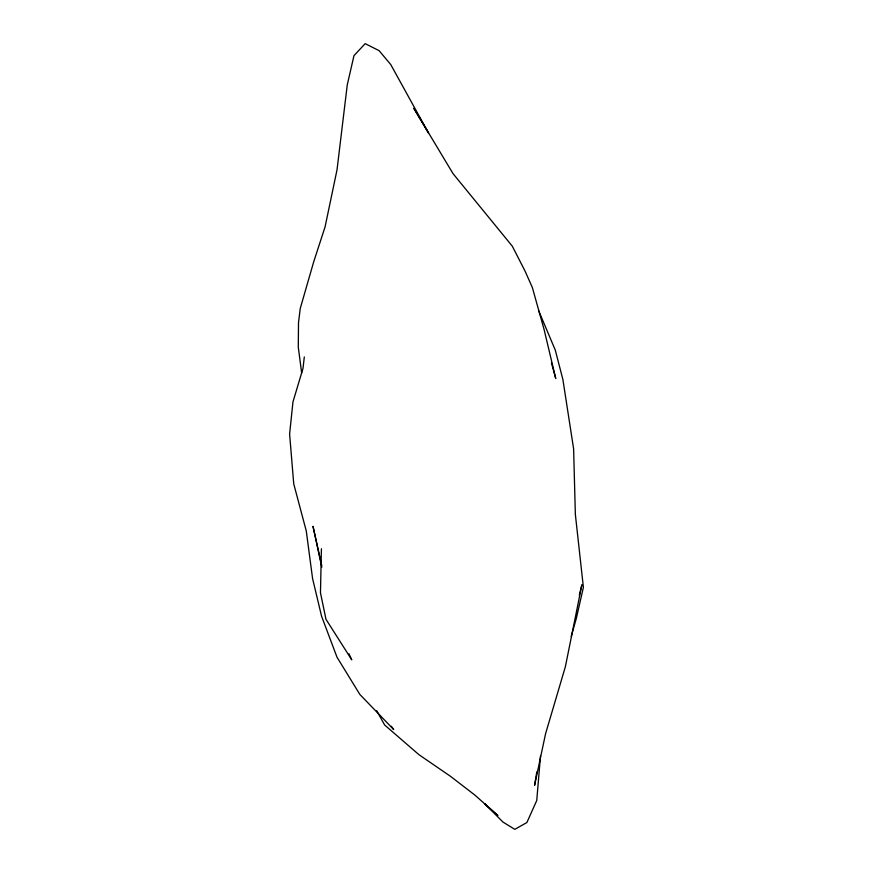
<?xml version="1.0" encoding="UTF-8"?>
<svg xmlns="http://www.w3.org/2000/svg" width="873" height="873" viewBox="0 0 873 873"><rect width="100%" height="100%" fill="white"/><g stroke="black" fill="none" stroke-linecap="round" stroke-linejoin="round"><path stroke-width="1.31" d="M321.417 548.768L320.467 592.767L325.967 619.273L351.754 659.857L348.982 653.812M540.496 755.898L536.742 800.519L526.888 822.53L514.775 829.35L502.99 822.071L484.537 803.575L497.872 815.568L474.912 795.117L450.49 776.315L418.854 754.61L384.633 724.983L376.71 710.731M304.306 356.948L303.007 368.362L292.968 401.896L289.607 434.067L293.732 483.849L306.27 530.948L312.599 578.646L321.58 616.229L337 657.205L359.84 694.428L393.679 729.533L391.355 726.26M536.797 771.885L534.603 785.307L545.592 733.636L565.366 666.743L581.876 584.801L579.29 595.211M571.204 636.45L576.355 618.302L583.393 587.376L575.351 514.328L573.616 448.853L562.878 379.46L555.272 350.073L538.641 310.69M551.441 362.906L555.752 378.511L544.108 329.579L532.355 287.523L524.979 270.936L512.298 246.175L453.054 173.672L413.769 108.23L428.523 133.012L390.733 64.537L379.111 50.656L365.176 43.65L353.969 55.643L347.258 84.921L337.033 169.755L325.083 226.838L313.691 261.856L300.236 308.529L298.501 322.683L298.293 347.258L301.665 372.946M321.733 565.508L313.003 526.321L321.81 567.243"/></g></svg>
